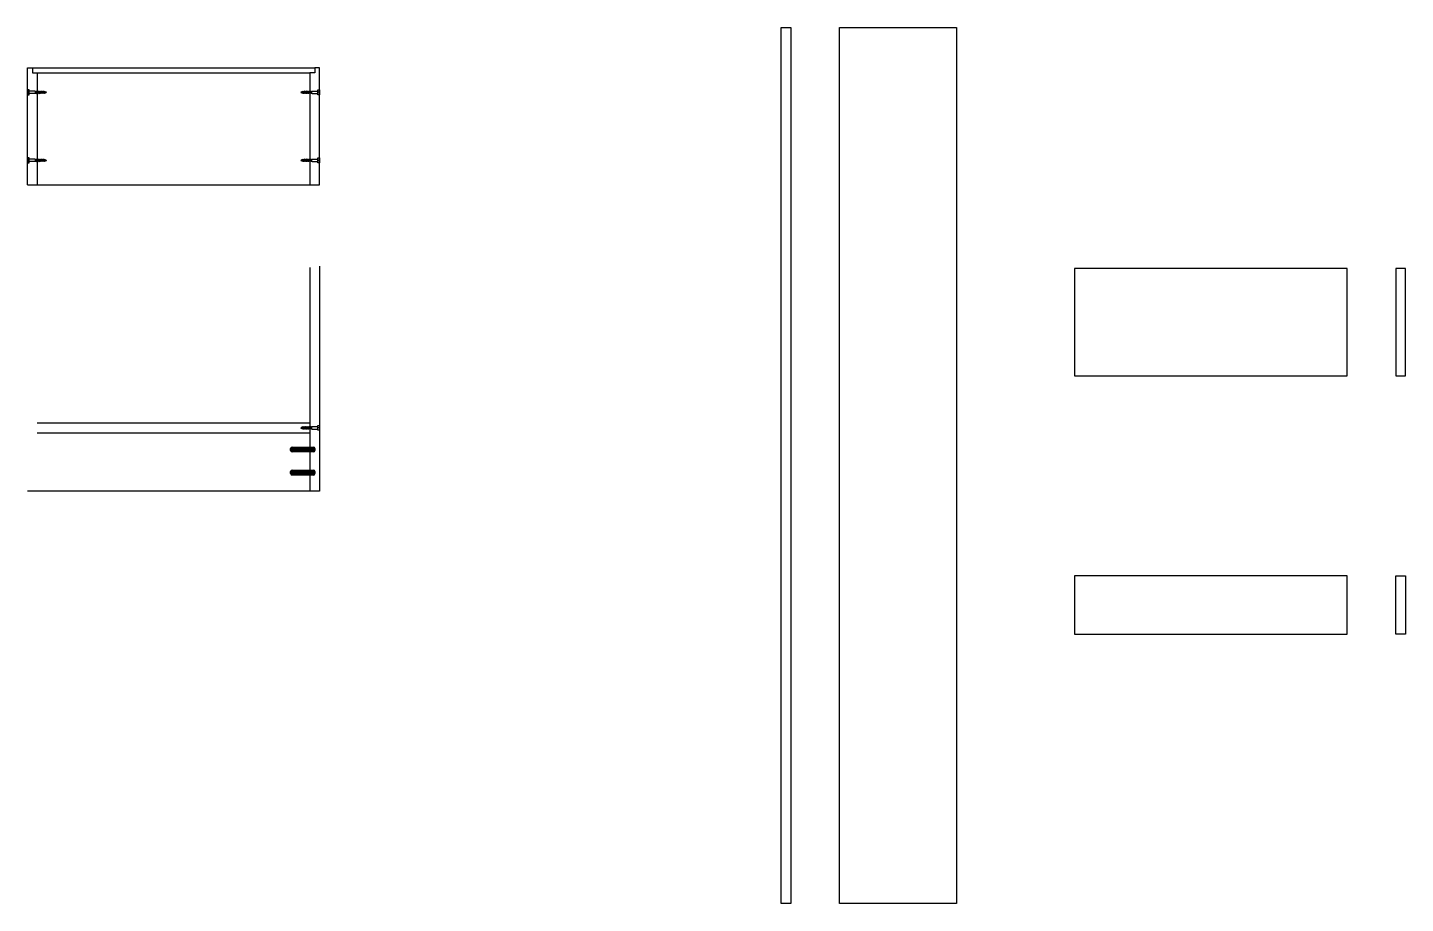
# Model space of a CAD drawing. Header units: millimetres. Extents: x 1261 to 1911, y 2759 to 2951.
# Drawn here: x 1628.4 to 1911.5, y 2771.5 to 2951.5 of the extents above; entities that cross this region are included whole.
import ezdxf

# ---------------------------------------------------------------- set-up
doc = ezdxf.new("R2010")
doc.units = ezdxf.units.MM
doc.layers.add('disegno', color=7, linetype='Continuous')
doc.layers.add('viti', color=3, linetype='Continuous')

msp = doc.modelspace()

# ---------------------------------------------------------------- linework, layer by layer
at = {"layer": 'disegno'}
for p, q in [((1783.26, 2771.46), (1783.26, 2951.46)), ((1783.26, 2951.46), (1785.26, 2951.46)), ((1785.26, 2951.46), (1785.26, 2771.46)), ((1795.26, 2951.46), (1819.26, 2951.46)), ((1795.26, 2771.46), (1795.26, 2951.46)), ((1819.26, 2951.46), (1819.26, 2771.46)), ((1628.43, 2919.16), (1628.43, 2943.16)), ((1628.43, 2943.16), (1629.43, 2943.16)), ((1629.43, 2943.16), (1629.43, 2942.16)), ((1629.43, 2943.16), (1687.43, 2943.16)), ((1629.43, 2942.16), (1630.43, 2942.16)), ((1630.43, 2942.16), (1630.43, 2919.16)), ((1630.43, 2942.16), (1686.43, 2942.16)), ((1687.43, 2942.16), (1686.43, 2942.16)), ((1686.43, 2942.16), (1686.43, 2919.16)), ((1688.43, 2943.16), (1687.43, 2943.16)), ((1687.43, 2943.16), (1687.43, 2942.16)), ((1688.43, 2919.16), (1688.43, 2943.16)), ((1628.43, 2919.16), (1630.43, 2919.16)), ((1630.43, 2919.16), (1686.43, 2919.16)), ((1686.43, 2919.16), (1688.43, 2919.16)), ((1686.43, 2902.17), (1686.43, 2856.2)), ((1688.43, 2902.44), (1688.43, 2856.2)), ((1843.5, 2901.92), (1843.5, 2879.92)), ((1899.5, 2901.92), (1843.5, 2901.92)), ((1899.5, 2879.92), (1899.5, 2901.92)), ((1909.5, 2901.92), (1909.5, 2879.92)), ((1911.5, 2901.92), (1909.5, 2901.92)), ((1911.5, 2879.92), (1911.5, 2901.92)), ((1843.5, 2879.92), (1899.5, 2879.92)), ((1909.5, 2879.92), (1911.5, 2879.92)), ((1630.43, 2870.2), (1686.43, 2870.2)), ((1630.43, 2868.2), (1686.43, 2868.2)), ((1686.43, 2870.2), (1686.43, 2868.2)), ((1688.43, 2856.2), (1628.43, 2856.2)), ((1843.5, 2838.77), (1843.5, 2826.77)), ((1899.5, 2838.77), (1843.5, 2838.77)), ((1899.5, 2826.77), (1899.5, 2838.77)), ((1909.5, 2838.77), (1911.5, 2838.77)), ((1909.5, 2826.77), (1909.5, 2838.77)), ((1911.5, 2838.77), (1911.5, 2826.77)), ((1843.5, 2826.77), (1899.5, 2826.77)), ((1911.5, 2826.77), (1909.5, 2826.77)), ((1785.26, 2771.46), (1783.26, 2771.46)), ((1819.26, 2771.46), (1795.26, 2771.46))]:
    msp.add_line(p, q, dxfattribs=at)
at = {"layer": 'viti'}
for p, q in [((1628.79, 2938.66), (1628.43, 2938.66)), ((1628.43, 2938.66), (1628.43, 2937.66)), ((1628.79, 2937.66), (1628.79, 2938.66)), ((1629.97, 2938.41), (1628.79, 2938.41)), ((1628.79, 2937.91), (1628.79, 2938.41)), ((1629.97, 2938.41), (1630.06, 2938.33)), ((1630.08, 2938.33), (1630.06, 2938.33)), ((1630.06, 2938), (1630.06, 2938.33)), ((1630.08, 2938.33), (1630.16, 2938.41)), ((1630.16, 2938), (1630.08, 2938.33)), ((1630.16, 2938.41), (1630.24, 2938.33)), ((1630.24, 2937.91), (1630.16, 2938.41)), ((1630.33, 2938), (1630.24, 2938.33)), ((1630.41, 2938.33), (1630.24, 2938.33)), ((1630.41, 2938.33), (1630.49, 2938.41)), ((1630.49, 2938), (1630.41, 2938.33)), ((1630.49, 2938.41), (1630.58, 2938.33)), ((1630.58, 2937.91), (1630.49, 2938.41)), ((1630.66, 2938), (1630.58, 2938.33)), ((1630.74, 2938.33), (1630.58, 2938.33)), ((1630.74, 2938.33), (1630.83, 2938.41)), ((1630.83, 2938), (1630.74, 2938.33)), ((1630.83, 2938.41), (1630.91, 2938.33)), ((1630.91, 2937.91), (1630.83, 2938.41)), ((1630.99, 2938), (1630.91, 2938.33)), ((1631.08, 2938.33), (1630.91, 2938.33)), ((1631.08, 2938.33), (1631.16, 2938.41)), ((1631.16, 2938), (1631.08, 2938.33)), ((1631.16, 2938.41), (1631.24, 2938.33)), ((1631.24, 2937.91), (1631.16, 2938.41)), ((1631.33, 2938), (1631.24, 2938.33)), ((1631.41, 2938.33), (1631.24, 2938.33)), ((1631.41, 2938.33), (1631.49, 2938.41)), ((1631.49, 2938), (1631.41, 2938.33)), ((1631.49, 2938.41), (1631.58, 2938.33)), ((1631.58, 2937.91), (1631.49, 2938.41)), ((1631.66, 2938), (1631.58, 2938.33)), ((1631.74, 2938.33), (1631.58, 2938.33)), ((1631.74, 2938.33), (1631.83, 2938.41)), ((1631.83, 2938), (1631.74, 2938.33)), ((1631.83, 2938.41), (1631.91, 2938.33)), ((1631.91, 2937.91), (1631.83, 2938.41)), ((1631.99, 2938), (1631.91, 2938.33)), ((1631.91, 2938.33), (1632.04, 2938.27)), ((1632.04, 2938.27), (1632.1, 2938.34)), ((1632.1, 2938.06), (1632.04, 2938.27)), ((1632.1, 2938.34), (1632.13, 2938.23)), ((1632.16, 2937.99), (1632.1, 2938.34)), ((1632.2, 2938.12), (1632.13, 2938.23)), ((1632.13, 2938.23), (1632.29, 2938.16)), ((1684.73, 2938.23), (1684.58, 2938.16)), ((1684.66, 2938.12), (1684.73, 2938.23)), ((1684.7, 2937.99), (1684.76, 2938.34)), ((1684.76, 2938.34), (1684.73, 2938.23)), ((1684.83, 2938.27), (1684.76, 2938.34)), ((1684.77, 2938.06), (1684.83, 2938.27)), ((1684.95, 2938.33), (1684.83, 2938.27)), ((1684.87, 2938), (1684.95, 2938.33)), ((1685.04, 2938.41), (1684.95, 2938.33)), ((1684.95, 2937.91), (1685.04, 2938.41)), ((1685.12, 2938.33), (1685.04, 2938.41)), ((1685.04, 2938), (1685.12, 2938.33)), ((1685.12, 2938.33), (1685.29, 2938.33)), ((1685.2, 2938), (1685.29, 2938.33)), ((1685.37, 2938.41), (1685.29, 2938.33)), ((1685.29, 2937.91), (1685.37, 2938.41)), ((1685.45, 2938.33), (1685.37, 2938.41)), ((1685.37, 2938), (1685.45, 2938.33)), ((1685.45, 2938.33), (1685.62, 2938.33)), ((1685.54, 2938), (1685.62, 2938.33)), ((1685.7, 2938.41), (1685.62, 2938.33)), ((1685.62, 2937.91), (1685.7, 2938.41)), ((1685.79, 2938.33), (1685.7, 2938.41)), ((1685.7, 2938), (1685.79, 2938.33)), ((1685.79, 2938.33), (1685.95, 2938.33)), ((1685.87, 2938), (1685.95, 2938.33)), ((1686.04, 2938.41), (1685.95, 2938.33)), ((1685.95, 2937.91), (1686.04, 2938.41)), ((1686.12, 2938.33), (1686.04, 2938.41)), ((1686.04, 2938), (1686.12, 2938.33)), ((1686.12, 2938.33), (1686.29, 2938.33)), ((1686.2, 2938), (1686.29, 2938.33)), ((1686.37, 2938.41), (1686.29, 2938.33)), ((1686.29, 2937.91), (1686.37, 2938.41)), ((1686.45, 2938.33), (1686.37, 2938.41)), ((1686.37, 2938), (1686.45, 2938.33)), ((1686.45, 2938.33), (1686.62, 2938.33)), ((1686.54, 2938), (1686.62, 2938.33)), ((1686.7, 2938.41), (1686.62, 2938.33)), ((1686.62, 2937.91), (1686.7, 2938.41)), ((1686.79, 2938.33), (1686.7, 2938.41)), ((1686.7, 2938), (1686.79, 2938.33)), ((1686.79, 2938.33), (1686.81, 2938.33)), ((1686.89, 2938.41), (1686.81, 2938.33)), ((1686.81, 2938), (1686.81, 2938.33)), ((1686.89, 2938.41), (1688.08, 2938.41)), ((1688.08, 2937.66), (1688.08, 2938.66)), ((1688.08, 2938.66), (1688.43, 2938.66)), ((1688.08, 2937.91), (1688.08, 2938.41)), ((1688.43, 2938.66), (1688.43, 2937.66)), ((1628.43, 2938.16), (1628.79, 2938.16)), ((1628.43, 2937.66), (1628.79, 2937.66)), ((1629.97, 2937.91), (1628.79, 2937.91)), ((1629.97, 2937.91), (1630.06, 2938)), ((1630.16, 2938), (1630.06, 2938)), ((1630.16, 2938), (1630.24, 2937.91)), ((1630.24, 2937.91), (1630.33, 2938)), ((1630.49, 2938), (1630.33, 2938)), ((1630.49, 2938), (1630.58, 2937.91)), ((1630.58, 2937.91), (1630.66, 2938)), ((1630.83, 2938), (1630.66, 2938)), ((1630.83, 2938), (1630.91, 2937.91)), ((1630.91, 2937.91), (1630.99, 2938)), ((1631.16, 2938), (1630.99, 2938)), ((1631.16, 2938), (1631.24, 2937.91)), ((1631.24, 2937.91), (1631.33, 2938)), ((1631.49, 2938), (1631.33, 2938)), ((1631.49, 2938), (1631.58, 2937.91)), ((1631.58, 2937.91), (1631.66, 2938)), ((1631.83, 2938), (1631.66, 2938)), ((1631.83, 2938), (1631.91, 2937.91)), ((1631.91, 2937.91), (1631.99, 2938)), ((1631.99, 2938), (1632.1, 2938.06)), ((1632.1, 2938.06), (1632.16, 2937.99)), ((1632.16, 2937.99), (1632.2, 2938.12)), ((1632.2, 2938.12), (1632.29, 2938.16)), ((1684.66, 2938.12), (1684.58, 2938.16)), ((1684.7, 2937.99), (1684.66, 2938.12)), ((1684.77, 2938.06), (1684.7, 2937.99)), ((1684.87, 2938), (1684.77, 2938.06)), ((1684.95, 2937.91), (1684.87, 2938)), ((1685.04, 2938), (1684.95, 2937.91)), ((1685.04, 2938), (1685.2, 2938)), ((1685.29, 2937.91), (1685.2, 2938)), ((1685.37, 2938), (1685.29, 2937.91)), ((1685.37, 2938), (1685.54, 2938)), ((1685.62, 2937.91), (1685.54, 2938)), ((1685.7, 2938), (1685.62, 2937.91)), ((1685.7, 2938), (1685.87, 2938)), ((1685.95, 2937.91), (1685.87, 2938)), ((1686.04, 2938), (1685.95, 2937.91)), ((1686.04, 2938), (1686.2, 2938)), ((1686.29, 2937.91), (1686.2, 2938)), ((1686.37, 2938), (1686.29, 2937.91)), ((1686.37, 2938), (1686.54, 2938)), ((1686.62, 2937.91), (1686.54, 2938)), ((1686.7, 2938), (1686.62, 2937.91)), ((1686.7, 2938), (1686.81, 2938)), ((1686.89, 2937.91), (1686.81, 2938)), ((1686.89, 2937.91), (1688.08, 2937.91)), ((1688.43, 2938.16), (1688.08, 2938.16)), ((1688.43, 2937.66), (1688.08, 2937.66)), ((1628.79, 2924.66), (1628.43, 2924.66)), ((1628.43, 2924.66), (1628.43, 2923.66)), ((1628.43, 2924.16), (1628.79, 2924.16)), ((1628.79, 2923.66), (1628.79, 2924.66)), ((1629.97, 2924.41), (1628.79, 2924.41)), ((1628.79, 2923.91), (1628.79, 2924.41)), ((1629.97, 2924.41), (1630.06, 2924.33)), ((1630.08, 2924.33), (1630.06, 2924.33)), ((1630.06, 2924), (1630.06, 2924.33)), ((1630.08, 2924.33), (1630.16, 2924.41)), ((1630.16, 2924), (1630.08, 2924.33)), ((1630.16, 2924.41), (1630.24, 2924.33)), ((1630.24, 2923.91), (1630.16, 2924.41)), ((1630.33, 2924), (1630.24, 2924.33)), ((1630.41, 2924.33), (1630.24, 2924.33)), ((1630.41, 2924.33), (1630.49, 2924.41)), ((1630.49, 2924), (1630.41, 2924.33)), ((1630.49, 2924.41), (1630.58, 2924.33)), ((1630.58, 2923.91), (1630.49, 2924.41)), ((1630.66, 2924), (1630.58, 2924.33)), ((1630.74, 2924.33), (1630.58, 2924.33)), ((1630.74, 2924.33), (1630.83, 2924.41)), ((1630.83, 2924), (1630.74, 2924.33)), ((1630.83, 2924.41), (1630.91, 2924.33)), ((1630.91, 2923.91), (1630.83, 2924.41)), ((1630.99, 2924), (1630.91, 2924.33)), ((1631.08, 2924.33), (1630.91, 2924.33)), ((1631.08, 2924.33), (1631.16, 2924.41)), ((1631.16, 2924), (1631.08, 2924.33)), ((1631.16, 2924.41), (1631.24, 2924.33)), ((1631.24, 2923.91), (1631.16, 2924.41)), ((1631.33, 2924), (1631.24, 2924.33)), ((1631.41, 2924.33), (1631.24, 2924.33)), ((1631.41, 2924.33), (1631.49, 2924.41)), ((1631.49, 2924), (1631.41, 2924.33)), ((1631.49, 2924.41), (1631.58, 2924.33)), ((1631.58, 2923.91), (1631.49, 2924.41)), ((1631.66, 2924), (1631.58, 2924.33)), ((1631.74, 2924.33), (1631.58, 2924.33)), ((1631.74, 2924.33), (1631.83, 2924.41)), ((1631.83, 2924), (1631.74, 2924.33)), ((1631.83, 2924.41), (1631.91, 2924.33)), ((1631.91, 2923.91), (1631.83, 2924.41)), ((1631.99, 2924), (1631.91, 2924.33)), ((1631.91, 2924.33), (1632.04, 2924.27)), ((1631.99, 2924), (1632.1, 2924.06)), ((1632.04, 2924.27), (1632.1, 2924.34)), ((1632.1, 2924.06), (1632.04, 2924.27)), ((1632.1, 2924.34), (1632.13, 2924.23)), ((1632.16, 2923.99), (1632.1, 2924.34)), ((1632.1, 2924.06), (1632.16, 2923.99)), ((1632.2, 2924.12), (1632.13, 2924.23)), ((1632.13, 2924.23), (1632.29, 2924.16)), ((1632.16, 2923.99), (1632.2, 2924.12)), ((1632.2, 2924.12), (1632.29, 2924.16)), ((1684.73, 2924.23), (1684.58, 2924.16)), ((1684.66, 2924.12), (1684.58, 2924.16)), ((1684.66, 2924.12), (1684.73, 2924.23)), ((1684.7, 2923.99), (1684.66, 2924.12)), ((1684.7, 2923.99), (1684.76, 2924.34)), ((1684.77, 2924.06), (1684.7, 2923.99)), ((1684.76, 2924.34), (1684.73, 2924.23)), ((1684.83, 2924.27), (1684.76, 2924.34)), ((1684.77, 2924.06), (1684.83, 2924.27)), ((1684.87, 2924), (1684.77, 2924.06)), ((1684.95, 2924.33), (1684.83, 2924.27)), ((1684.87, 2924), (1684.95, 2924.33)), ((1685.04, 2924.41), (1684.95, 2924.33)), ((1684.95, 2923.91), (1685.04, 2924.41)), ((1685.12, 2924.33), (1685.04, 2924.41)), ((1685.04, 2924), (1685.12, 2924.33)), ((1685.12, 2924.33), (1685.29, 2924.33)), ((1685.2, 2924), (1685.29, 2924.33)), ((1685.37, 2924.41), (1685.29, 2924.33)), ((1685.29, 2923.91), (1685.37, 2924.41)), ((1685.45, 2924.33), (1685.37, 2924.41)), ((1685.37, 2924), (1685.45, 2924.33)), ((1685.45, 2924.33), (1685.62, 2924.33)), ((1685.54, 2924), (1685.62, 2924.33)), ((1685.7, 2924.41), (1685.62, 2924.33)), ((1685.62, 2923.91), (1685.7, 2924.41)), ((1685.79, 2924.33), (1685.7, 2924.41)), ((1685.7, 2924), (1685.79, 2924.33)), ((1685.79, 2924.33), (1685.95, 2924.33)), ((1685.87, 2924), (1685.95, 2924.33)), ((1686.04, 2924.41), (1685.95, 2924.33)), ((1685.95, 2923.91), (1686.04, 2924.41)), ((1686.12, 2924.33), (1686.04, 2924.41)), ((1686.04, 2924), (1686.12, 2924.33)), ((1686.12, 2924.33), (1686.29, 2924.33)), ((1686.2, 2924), (1686.29, 2924.33)), ((1686.37, 2924.41), (1686.29, 2924.33)), ((1686.29, 2923.91), (1686.37, 2924.41)), ((1686.45, 2924.33), (1686.37, 2924.41)), ((1686.37, 2924), (1686.45, 2924.33)), ((1686.45, 2924.33), (1686.62, 2924.33)), ((1686.54, 2924), (1686.62, 2924.33)), ((1686.7, 2924.41), (1686.62, 2924.33)), ((1686.62, 2923.91), (1686.7, 2924.41)), ((1686.79, 2924.33), (1686.7, 2924.41)), ((1686.7, 2924), (1686.79, 2924.33)), ((1686.79, 2924.33), (1686.81, 2924.33)), ((1686.89, 2924.41), (1686.81, 2924.33)), ((1686.81, 2924), (1686.81, 2924.33)), ((1686.89, 2924.41), (1688.08, 2924.41)), ((1688.08, 2923.66), (1688.08, 2924.66)), ((1688.08, 2924.66), (1688.43, 2924.66)), ((1688.08, 2923.91), (1688.08, 2924.41)), ((1688.43, 2924.16), (1688.08, 2924.16)), ((1688.43, 2924.66), (1688.43, 2923.66)), ((1628.43, 2923.66), (1628.79, 2923.66)), ((1629.97, 2923.91), (1628.79, 2923.91)), ((1629.97, 2923.91), (1630.06, 2924)), ((1630.16, 2924), (1630.06, 2924)), ((1630.16, 2924), (1630.24, 2923.91)), ((1630.24, 2923.91), (1630.33, 2924)), ((1630.49, 2924), (1630.33, 2924)), ((1630.49, 2924), (1630.58, 2923.91)), ((1630.58, 2923.91), (1630.66, 2924)), ((1630.83, 2924), (1630.66, 2924)), ((1630.83, 2924), (1630.91, 2923.91)), ((1630.91, 2923.91), (1630.99, 2924)), ((1631.16, 2924), (1630.99, 2924)), ((1631.16, 2924), (1631.24, 2923.91)), ((1631.24, 2923.91), (1631.33, 2924)), ((1631.49, 2924), (1631.33, 2924)), ((1631.49, 2924), (1631.58, 2923.91)), ((1631.58, 2923.91), (1631.66, 2924)), ((1631.83, 2924), (1631.66, 2924)), ((1631.83, 2924), (1631.91, 2923.91)), ((1631.91, 2923.91), (1631.99, 2924)), ((1684.95, 2923.91), (1684.87, 2924)), ((1685.04, 2924), (1684.95, 2923.91)), ((1685.04, 2924), (1685.2, 2924)), ((1685.29, 2923.91), (1685.2, 2924)), ((1685.37, 2924), (1685.29, 2923.91)), ((1685.37, 2924), (1685.54, 2924)), ((1685.62, 2923.91), (1685.54, 2924)), ((1685.7, 2924), (1685.62, 2923.91)), ((1685.7, 2924), (1685.87, 2924)), ((1685.95, 2923.91), (1685.87, 2924)), ((1686.04, 2924), (1685.95, 2923.91)), ((1686.04, 2924), (1686.2, 2924)), ((1686.29, 2923.91), (1686.2, 2924)), ((1686.37, 2924), (1686.29, 2923.91)), ((1686.37, 2924), (1686.54, 2924)), ((1686.62, 2923.91), (1686.54, 2924)), ((1686.7, 2924), (1686.62, 2923.91)), ((1686.7, 2924), (1686.81, 2924)), ((1686.89, 2923.91), (1686.81, 2924)), ((1686.89, 2923.91), (1688.08, 2923.91)), ((1688.43, 2923.66), (1688.08, 2923.66)), ((1684.73, 2869.27), (1684.58, 2869.2)), ((1684.66, 2869.15), (1684.58, 2869.2)), ((1684.66, 2869.15), (1684.73, 2869.27)), ((1684.7, 2869.03), (1684.66, 2869.15)), ((1684.7, 2869.03), (1684.76, 2869.37)), ((1684.77, 2869.09), (1684.7, 2869.03)), ((1684.76, 2869.37), (1684.73, 2869.27)), ((1684.83, 2869.31), (1684.76, 2869.37)), ((1684.77, 2869.09), (1684.83, 2869.31)), ((1684.87, 2869.03), (1684.77, 2869.09)), ((1684.95, 2869.37), (1684.83, 2869.31)), ((1684.87, 2869.03), (1684.95, 2869.37)), ((1684.95, 2868.95), (1684.87, 2869.03)), ((1685.04, 2869.45), (1684.95, 2869.37)), ((1684.95, 2868.95), (1685.04, 2869.45)), ((1685.04, 2869.03), (1684.95, 2868.95)), ((1685.12, 2869.37), (1685.04, 2869.45)), ((1685.04, 2869.03), (1685.12, 2869.37)), ((1685.04, 2869.03), (1685.2, 2869.03)), ((1685.12, 2869.37), (1685.29, 2869.37)), ((1685.2, 2869.03), (1685.29, 2869.37)), ((1685.29, 2868.95), (1685.2, 2869.03)), ((1685.37, 2869.45), (1685.29, 2869.37)), ((1685.29, 2868.95), (1685.37, 2869.45)), ((1685.37, 2869.03), (1685.29, 2868.95)), ((1685.45, 2869.37), (1685.37, 2869.45)), ((1685.37, 2869.03), (1685.45, 2869.37)), ((1685.37, 2869.03), (1685.54, 2869.03)), ((1685.45, 2869.37), (1685.62, 2869.37)), ((1685.54, 2869.03), (1685.62, 2869.37)), ((1685.62, 2868.95), (1685.54, 2869.03)), ((1685.7, 2869.45), (1685.62, 2869.37)), ((1685.62, 2868.95), (1685.7, 2869.45)), ((1685.7, 2869.03), (1685.62, 2868.95)), ((1685.79, 2869.37), (1685.7, 2869.45)), ((1685.7, 2869.03), (1685.79, 2869.37)), ((1685.7, 2869.03), (1685.87, 2869.03)), ((1685.79, 2869.37), (1685.95, 2869.37)), ((1685.87, 2869.03), (1685.95, 2869.37)), ((1685.95, 2868.95), (1685.87, 2869.03)), ((1686.04, 2869.45), (1685.95, 2869.37)), ((1685.95, 2868.95), (1686.04, 2869.45)), ((1686.04, 2869.03), (1685.95, 2868.95)), ((1686.12, 2869.37), (1686.04, 2869.45)), ((1686.04, 2869.03), (1686.12, 2869.37)), ((1686.04, 2869.03), (1686.2, 2869.03)), ((1686.12, 2869.37), (1686.29, 2869.37)), ((1686.2, 2869.03), (1686.29, 2869.37)), ((1686.29, 2868.95), (1686.2, 2869.03)), ((1686.37, 2869.45), (1686.29, 2869.37)), ((1686.29, 2868.95), (1686.37, 2869.45)), ((1686.37, 2869.03), (1686.29, 2868.95)), ((1686.45, 2869.37), (1686.37, 2869.45)), ((1686.37, 2869.03), (1686.45, 2869.37)), ((1686.37, 2869.03), (1686.54, 2869.03)), ((1686.45, 2869.37), (1686.62, 2869.37)), ((1686.54, 2869.03), (1686.62, 2869.37)), ((1686.62, 2868.95), (1686.54, 2869.03)), ((1686.7, 2869.45), (1686.62, 2869.37)), ((1686.62, 2868.95), (1686.7, 2869.45)), ((1686.7, 2869.03), (1686.62, 2868.95)), ((1686.79, 2869.37), (1686.7, 2869.45)), ((1686.7, 2869.03), (1686.79, 2869.37)), ((1686.7, 2869.03), (1686.81, 2869.03)), ((1686.79, 2869.37), (1686.81, 2869.37)), ((1686.89, 2869.45), (1686.81, 2869.37)), ((1686.81, 2869.03), (1686.81, 2869.37)), ((1686.89, 2868.95), (1686.81, 2869.03)), ((1686.89, 2869.45), (1688.08, 2869.45)), ((1686.89, 2868.95), (1688.08, 2868.95)), ((1688.08, 2868.7), (1688.08, 2869.7)), ((1688.08, 2869.7), (1688.43, 2869.7)), ((1688.08, 2868.95), (1688.08, 2869.45)), ((1688.43, 2869.2), (1688.08, 2869.2)), ((1688.43, 2868.7), (1688.08, 2868.7)), ((1688.43, 2869.7), (1688.43, 2868.7)), ((1682.48, 2864.54), (1682.48, 2864.94)), ((1682.48, 2864.94), (1687.48, 2864.94)), ((1682.48, 2864.74), (1687.48, 2864.74)), ((1682.57, 2865.15), (1687.4, 2865.15)), ((1682.78, 2865.24), (1687.18, 2865.24)), ((1687.48, 2864.94), (1687.48, 2864.54)), ((1682.48, 2864.54), (1687.48, 2864.54)), ((1682.57, 2864.33), (1687.4, 2864.33)), ((1687.18, 2864.24), (1682.78, 2864.24)), ((1682.48, 2859.8), (1682.48, 2860.2)), ((1682.48, 2860.2), (1687.48, 2860.2)), ((1682.48, 2860), (1687.48, 2860)), ((1682.48, 2859.8), (1687.48, 2859.8)), ((1682.57, 2860.41), (1687.4, 2860.41)), ((1682.57, 2859.58), (1687.4, 2859.58)), ((1682.78, 2860.5), (1687.18, 2860.5)), ((1687.18, 2859.5), (1682.78, 2859.5)), ((1687.48, 2860.2), (1687.48, 2859.8))]:
    msp.add_line(p, q, dxfattribs=at)
for centre, start, end in [((1682.78, 2864.94), 90, 180), ((1687.18, 2864.94), 0, 90), ((1682.78, 2864.54), 180, 270), ((1687.18, 2864.54), 270, 0), ((1682.78, 2860.2), 90, 180), ((1682.78, 2859.8), 180, 270), ((1687.18, 2860.2), 0, 90), ((1687.18, 2859.8), 270, 0)]:
    msp.add_arc(centre, 0.3, start, end, dxfattribs=at)

doc.saveas('drawing.dxf')
